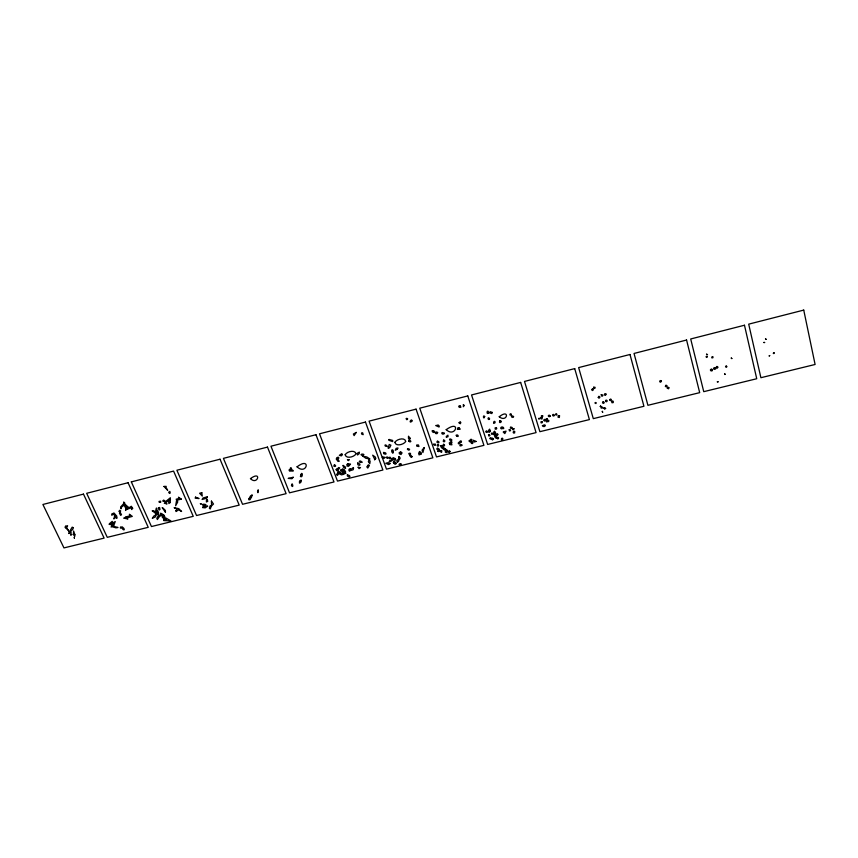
<?xml version="1.0" encoding="UTF-8"?>
<svg xmlns="http://www.w3.org/2000/svg" width="858" height="858" viewBox="0 0 858 858"><rect width="100%" height="100%" fill="white"/><g stroke="black" fill="none" stroke-linecap="round" stroke-linejoin="round"><path stroke-width="1.29" d="M176.641 500.075L175.643 505.737L177.692 502.08L177.381 500.053M113.181 523.712C111.004 523.67 105.695 526.512 112.205 521.374L112.795 522.404L111.637 523.359M368.436 461.636L369.047 459.191L370.13 461.357L369.809 463.695L368.447 461.647M401.469 452.477L400.236 451.673L400.332 453.035L401.737 453.292L401.598 452.37L401.651 453.035M494.09 434.684L494.766 436.1L495.838 435.21L495.752 433.998L494.605 434.255C492.653 435.414 495.613 431.735 495.731 434.245M502.155 428.174C502.638 425.096 498.777 428.818 501.973 428.925L502.155 428.174L503.238 428.55C504.375 429.3 503.335 426.147 502.252 427.456M458 428.496L457.979 427.756C459.513 426.984 459.888 429.965 458.333 429.182M155.416 511.861L155.577 514.596L156.842 513.567L156.896 508.204C155.48 506.552 156.553 514.725 153.775 510.735L152.188 510.864L155.159 512.912M547.383 420.817L547.565 420.163L548.83 420.441L548.637 421.6L547.565 421.439M492.224 412.441L491.838 413.556L489.521 412.848L490.24 411.668L492.213 412.441M401.565 453.292L401.083 454.515L399.549 453.914L399.109 452.767L400.214 452.702M113.803 525.386L115.251 521.546L113.395 522.694L111.132 527.048L113.674 525.493M393.683 461.851L394.326 461.046L396.203 463.695L395.484 463.781M349.367 465.015L348.68 466.312L346.868 466.044L347.865 464.939M449.903 444.047L449.699 444.583L451.898 444.83L451.372 442.91M492.074 438.513L492.782 438.781L491.709 439.146L492.728 438.32L493.447 439.221L492.589 439.811L491.838 439.189M340.798 473.498C341.645 472.619 338.331 470.592 337.548 472.179L339.929 473.627M492.31 439.704L490.969 438.653L492.631 438.341M543.264 425.804L542.331 425.707L544.036 425.321M152.402 518.221L153.818 516.033L156.488 514.661L155.212 517.02L152.402 518.232M337.73 470.023L337.022 470.806L337.076 470.066M382.239 457.464L382.85 456.885L385.199 457.432L384.052 458.365L382.486 458.129M491.033 438.985L489.661 438.577L490.551 437.634L491.495 438.299M393.554 462.601L394.616 464.017L395.806 463.663L393.919 461.69L393.2 462.183L394.283 463.481M444.229 448.284L447.115 450.053L447.157 450.954L445.248 450.997L445.259 450.096L444.197 449.538M170.174 502.552L168.897 503.571L168.661 501.801L170.42 499.42L170.195 502.541M127.735 508.569L131.338 506.274L132.775 508.472L131.821 507.807L131.81 509.566L130.995 507.839L126.437 509.513L127.735 508.569L126.78 508.687M394.036 459.438L392.042 460.456L391.688 459.556L392.535 458.365L393.49 458.826M162.591 515.98L159.652 515.679L161.304 514.725M163.449 515.401L163.91 515.09L163.052 515.004M544.422 426.501L545.377 425.675L544.851 424.882L543.747 425.482L544.422 426.501L543.35 426.512L543.211 425.332M336.872 458.108L336.229 459.009L338.02 461.432L339.242 461.314L336.819 458.033L338.041 457.089L338.91 457.968L337.698 458.998M336.808 469.047L338.073 468.715L335.81 469.616L337.097 470.259M433.719 444.208L435.392 444.122L435.51 445.259L434.33 445.291L433.73 444.251M459.073 427.895L460.263 429.172L458.966 429.311M438.449 444.637L438.77 445.667C437.569 447.501 436.132 444.122 438.438 444.616M131.317 481.885L173.573 471.085L193.254 516.334L151.458 526.544L131.317 481.885M112.902 526.179L118.007 527.488L115.927 527.852L112.28 526.715M604.482 408.665L603.86 407.84L604.879 408.226M419.819 453.153L418.565 452.895L419.069 454.901C420.624 453.796 422.082 455.384 421.096 452.445L419.369 451.469L420.088 453.882M111.175 524.377L112.773 524.474M112.055 525.975L111.39 525.761L111.497 524.399M342.439 470.677L343.704 471.117M343.221 472.308L341.956 470.945M344.97 471.793L345.785 473.552L344.895 472.994M114.875 514.897L113.921 518.961C114.811 515.755 118.415 520.045 116.581 517.138M337.108 470.248L338.288 470.012L338.62 469.058M156.521 512.612L158.73 514.253L156.381 513.91M711.883 369.508L711.293 369.026L710.349 369.991L710.95 370.474M157.089 510.585L158.623 512.247L157.958 513.148L156.767 511.743M128.99 507.689L125.193 504.493L126.34 506.381M112.237 525.482L112.098 525.847M604.751 407.743L603.893 408.14M457.067 436.304C459.277 437.419 458.065 433.783 456.027 435.274L457.067 436.304M391.055 458.483L390.218 457.228L388.717 457.432L389.532 458.633L391.044 458.515M441.656 450.793C442.417 454.997 438.556 449.517 441.656 450.793M555.587 414.596C558.279 416.698 556.081 411.432 555.587 414.596M211.433 501.115L211.561 505.855L213.503 504.011L211.433 501.115M210.253 505.952L209.363 508.204L210.264 508.976L211.411 505.888L210.253 505.952M74.356 537.333L74.346 538.052L74.356 537.333M114.983 514.21L114.811 515.197L116.474 517.621L116.806 516.098L114.983 514.21M347.404 474.774C346.139 476.748 351.437 477.96 349.506 475.589L347.404 474.774M357.057 453.432L357.507 454.997L359.191 453.71L359.384 452.123L357.057 453.432M559.534 415.755L559.33 417.514L558.054 417.235L558.226 415.647L559.534 415.755M449.56 439.704L451.683 440.776L451.705 439.564L449.978 438.856L449.56 439.704M731.273 358.065L731.831 358.569L731.273 358.065M257.55 491.269C258.033 496.256 259.127 486.154 257.55 491.269M406.327 418.447C405.92 421.493 409.556 417.943 406.327 418.447M409.159 453.367L409.148 454.461L410.403 454.461L410.521 453.356L409.159 453.367M65.476 526.286L65.305 527.649L67.278 527.005L67.567 525.664L65.476 526.286M416.838 445.173L416.784 446.203L418.951 446.525L418.447 444.948L416.838 445.173M446.407 436.465L446.299 437.301L448.026 436.69L447.919 435.145L446.407 436.465M204.236 505.834L202.949 507.786L203.282 505.362C199.292 503.496 209.92 504.182 204.236 505.834M73.112 527.616L73.048 528.882L70.774 531.477L70.538 529.858L72.201 527.144L73.112 527.616M299.528 481.274L299.442 483.118C301.716 483.118 301.995 478.024 300.193 480.78L299.539 481.263M713.963 368.082L713.963 369.433L715.626 368.983L715.701 367.524L713.963 368.082M400.536 464.897L399.538 464.704C397.844 464.736 400.89 462.676 401.297 464.081L400.536 464.897M514.618 431.413L514.661 432.915C512.784 433.966 512.634 430.866 514.618 431.413M598.262 397.447C599.109 399.592 601.179 396.085 598.766 396.353L598.262 397.447M338.46 467.546L339.736 467.889L337.634 470.098L338.46 467.546M121.246 507.357L121.053 508.762L120.581 507.067L124.088 503.153L123.638 502.027L124.903 503.217L123.756 505.33L121.246 507.357M125.729 508.075L125.59 510.467L127.102 507.443L126.094 506.027L124.035 505.169L125.729 508.075M409.148 440.508L409.084 441.462L410.07 441.945C412.408 441.409 408.783 439.5 408.601 440.991L409.148 440.508M511.293 415.004C508.054 415.905 511.357 411.55 511.293 415.004M437.955 451.329C439.521 452.595 440.798 449.056 438.384 449.978L439.124 449.002L437.483 448.005C435.06 449.935 439.671 449.26 437.955 451.329M499.871 420.592L499.828 421.171C498.477 422.629 500.954 423.402 501.383 421.289L499.871 420.592M773.358 353.196L773.798 353.614L774.345 352.649L773.358 353.196M248.97 498.809L248.895 499.828L250.064 499.688L251.802 496.471L251.147 497.35L250.407 496.117L248.97 498.809M497.147 438.009C497.543 440.508 500.053 437.044 497.361 437.29L497.147 438.009M484.695 416.57C483.376 420.774 482.732 413.749 484.695 416.57M601.265 394.659C601.093 398.294 604.997 394.541 601.265 394.659M74.861 534.663L74.7 536.432L73.434 534.513L73.616 531.005L74.861 534.663M383.687 453.035L383.633 453.625C386.969 455.523 386.84 452.284 383.494 452.423L383.687 453.035M300.815 475.107L300.407 476.522C303.078 478.507 302.777 470.441 300.793 474.549L300.815 475.107M350.461 469.09L349.796 471.235C347.973 470.892 349.238 467.717 350.461 469.09M250.472 478.603C257.507 485.939 262.312 469.969 250.472 478.603M353.496 468.264L353.206 469.744L351.179 470.388L351.726 468.715L353.41 467.556L353.496 468.264M374.656 459.159L374.56 459.877L375.858 458.526L375.214 456.939L372.683 455.169L374.656 459.159M160.446 513.395L164.039 517.438C166.913 517.385 161.433 512.591 160.446 513.395M593.736 387.215C593.457 390.54 597.189 386.615 593.736 387.215M605.555 400.965C606.091 403.196 608.665 400.225 606.091 400.085L605.555 400.965M114.017 513.181L113.771 514.51L111.626 515.143L111.948 513.77L114.017 513.181M499.227 416.784C507.378 423.294 510.21 407.979 499.238 416.752M175.965 510.585L176.029 511.55L178.646 509.856L181.596 511.486L178.732 508.622L174.142 507.721L177.156 509.255L175.965 510.585M297.05 466.816C306.864 475.89 311.433 455.973 297.05 466.816M667.342 388.234L668.554 388.803L669.143 387.677L667.921 387.183L667.342 388.234M459.073 422.779L460.242 423.777L460.853 422.662L460.242 421.664L459.073 422.779M345.163 454.74C346.192 459.159 354.257 457.046 356.016 453.828C355.008 449.399 346.911 451.501 345.163 454.74M411.797 421.031L411.722 421.546C408.397 423.831 411.089 418.178 412.162 420.517L411.797 421.031M361.508 433.269L361.84 434.266L363.234 434.663L362.602 432.732L361.508 433.269M606.016 394.101L605.48 395.388L604.279 394.916L604.761 393.758L606.016 394.101M501.576 438.502L501.415 439.789L502.391 440.09L502.938 438.953L502.456 438.191L501.576 438.502M509.234 429.708C508.944 432.861 512.494 429.236 509.234 429.708M470.559 440.722C471.299 442.224 468.65 442.063 469.122 440.54L470.559 440.722M394.852 442.353C395.828 446.825 403.979 444.583 405.77 441.42C404.815 436.926 396.643 439.178 394.852 442.353M496.621 428.26L496.503 429.043L495.313 429.214L495.087 427.928L496.332 427.584L496.621 428.26M343.125 465.433L343.372 467.16L345.549 468.511L345.324 466.934L343.125 465.433M393.168 451.994L392.878 453.26L391.774 451.876C391.023 448.176 394.036 449.989 393.168 451.994M493.715 422.393L493.565 423.316C496.75 423.273 494.262 419.508 493.715 422.393M424.249 447.544L422.919 452.552L422.082 450.139L424.249 447.544M512.376 428.56L510.328 428.121L510.628 426.984L512.162 427.488L512.376 428.56M363.695 454.418L362.955 456.134L360.971 454.654L362.022 454L363.695 454.418M407.582 448.648L407.453 449.41L408.976 450.214L409.62 449.26L407.582 448.648M446.203 429.644C455.587 438.588 461.475 418.854 446.203 429.644M410.07 438.224L409.566 439.961L408.483 438.438L408.505 436.207L410.07 438.224M119.133 511.261L120.131 512.033L120.699 510.918L119.67 510.306L119.133 511.261M444.251 433.226L444.144 433.783C441.72 435.607 440.261 430.823 444.251 433.226M349.067 459.759L348.369 460.649L347.415 459.609L349.067 459.759M460.038 442.492C460.145 445.173 456.381 443.5 459.33 442.042C460.671 442.438 459.416 440.036 461.4 441.151L461.368 442.267L460.038 442.492M542.739 415.98C542.331 419.24 539.682 414.264 542.739 415.98M497.812 434.684L497.254 435.253C494.658 436.733 497.897 431.585 497.812 434.684M706.692 354.161L706.552 354.815L707.539 354.751L706.692 354.161M195.517 497.136L195.195 498.23L199.077 498.552L195.517 497.136M356.242 432.421L354.107 435.639L353.378 434.019L356.242 432.421M435.928 432.679L435.725 433.58L437.054 433.676L437.741 432.529L436.625 431.917L435.928 432.679M293.2 477.262L291.945 478.721L288.191 478.399L293.2 477.262M765.529 338.921L766.087 339.318L765.529 338.921M357.807 462.934C356.478 466.495 363.32 465.594 357.85 462.945M388.331 447.586L388.138 448.219L389.629 447.747L390.916 445.173L389.221 444.476L388.331 447.586M441.441 447.586L442.599 448.369L443.329 447.286L442.267 446.589L441.441 447.586M291.548 468.972C289.007 471.728 290.669 464.768 291.548 468.972M163.899 519.605L163.631 520.57L170.924 520.903L166.077 518.135L162.301 517.395L166.549 519.755L163.91 519.594M595.334 402.52L595.12 403.314L595.988 403.507L596.213 402.713L595.334 402.52M488.406 413.352L487.323 413.449C486.132 410.574 489.199 410.167 488.406 413.352M390.669 461.497L389.017 461.926L389.929 460.306L391.441 460.424L390.669 461.497M252.188 495.184L251.276 495.452L252.188 495.184M397.265 449.26L395.259 450.246L396.128 448.316L398.058 448.026L397.265 449.26M398.756 457.121L398.584 458.805L399.506 459.159C400.643 458.698 399.903 457.014 398.949 456.563L398.756 457.121M490.004 431.488C489.682 433.365 487.301 431.606 488.867 430.716L490.004 431.488M158.344 515.787L156.767 518.243L157.357 519.551L159.62 516.312L158.591 514.65L158.344 515.787M601.383 406.928L601.061 407.958L602.187 408.236L602.509 407.207L601.383 406.928M449.806 444.101L449.227 443.028L451.222 441.302L452.005 442.32L449.806 444.101M291.935 484.384L291.452 485.735C294.208 488.728 291.967 481.939 291.935 484.384M337.87 472.801L336.561 474.624L337.376 475.482L338.974 473.369L337.87 472.801M437.323 441.259L436.979 442.267C438.674 444.283 440.336 441.344 437.365 441.184M289.221 469.969L289.511 471.074L293.339 470.978L292.557 469.98L289.221 469.969M397.265 462.237C400.15 461.347 398.895 457.142 396.889 460.896L397.265 462.237M463.513 405.78L463.32 406.735L464.253 405.437L463.288 404.568L463.513 405.78M541.087 417.524L540.658 418.65L541.891 419.047L542.31 417.932L541.087 417.524M493.039 433.526C491.13 436.336 490.626 431.392 493.039 433.526M389.114 439.468L388.781 440.272L392.696 441.591L392.653 440.433L389.114 439.468M165.476 501.619L164.318 503.271L167.031 503.946L165.766 503.078L170.431 497.887L165.476 501.619M163.985 486.432L167.696 490.336L165.83 487.172L166.205 486.357L163.985 486.432M504.322 431.595L503.206 432.035L504.826 433.612L506.081 431.134L504.322 431.595M661.432 381.145L660.639 382.218C658.461 381.971 660.488 379.386 661.432 381.145M443.543 444.315L442.889 445.399C444.187 447.35 445.581 444.476 443.543 444.315M471.45 440.551L470.86 440.862L470.173 439.94L471.063 439.199L472.05 439.897L471.45 440.551M443.79 440.025L443.2 441.184L444.058 441.891L444.959 441.001L443.79 440.025M334.416 464.811L333.762 466.098C335.489 467.353 336.668 465.422 334.416 464.811M120.485 527.241L120.431 528.12L121.911 528.024C123.809 531.595 126.029 529.515 122.211 526.844L120.517 527.262M603.067 401.812L602.477 402.906L603.667 403.432L604.257 402.338L603.067 401.812M707.11 356.756L706.724 357.475L705.984 356.746L707.11 356.756M724.645 373.595L724.967 374.474L724.645 373.595M359.395 461.357L360.092 462.516L362.269 462.205L360.553 460.993L359.395 461.357M450.075 451.512L449.302 452.584L448.155 452.059L449.206 450.557L450.075 451.512M764.617 342.492L763.792 342.492L764.617 342.492M207.368 496.803L203.078 497.94L202.102 499.463L206.37 498.369L207.4 496.9M169.509 493.425L168.661 492.224L169.863 491.387L170.216 492.953L169.509 493.425M769.69 355.555L769.208 355.941L769.69 355.555M602.316 411.379L602.627 412.28L602.316 411.379M438.106 425.182L435.714 425.536L439.049 427.037L439.317 426.072L438.106 425.182M444.776 448.755L444.015 449.678C442.02 449.249 443.994 447.147 444.776 448.755M367.964 465.422L366.816 466.859L367.792 468.05L369.39 465.486L368.339 464.843L367.964 465.422M71.718 534.609L70.603 534.834L71.718 534.609M181.349 499.12L176.716 500.225L176.169 499.217L178.979 498.455L178.485 497.19L181.349 499.12M458.065 428.389L457.4 429.44L458.944 429.021L458.065 428.389M343.801 473.316L342.9 472.501L344.165 471.718L342.374 468.929L344.165 469.498L345.624 471.836L344.326 471.75L345.506 472.372L343.801 473.316M508.311 415.958L508.311 415.958M666.023 385.285L665.315 386.368L666.473 386.969L667.181 385.886L666.023 385.285M609.791 399.903C610.36 401.93 612.676 399.302 610.467 399.034L609.791 399.903M347.747 463.76L346.761 464.693L349.785 465.036L350.536 464.092L347.747 463.76M460.521 444.573C457.775 447.2 463.942 445.27 461.754 444.734L460.521 444.573M207.593 506.209L205.062 507.925L203.185 507.432L205.502 506.091L207.593 506.209M489.553 418.876C489.028 420.731 486.926 418.211 488.76 417.685L489.553 418.876M68.833 533.483L71.471 533.129C58.022 521.299 70.989 529.901 68.833 533.483M445.935 451.158L445.302 452.08L446.128 452.67L447.254 451.93L446.932 451.061L445.935 451.158M490.229 430.652L489.757 431.252L488.76 430.105L489.639 429.107L490.229 430.652M389.982 463.62L388.556 464.586L385.821 463.256L387.655 462.709L389.982 463.62M513.899 428.625C514.146 431.703 510.585 428.024 513.899 428.625M358.151 467.245L359.052 468.661L360.521 467.621L358.151 467.245M716.956 366.463L716.108 367.492L717.191 368.211L718.039 367.181L716.956 366.463M608.644 411.861L608.644 411.861M164.21 501.329L162.709 501.029L163.578 500.107L164.811 500.697L164.21 501.329M206.488 500.075L206.403 501.984L207.733 501.351L207.239 499.292L206.488 500.075M488.492 434.77L488.963 436.111L489.918 435.521L489.371 434.513L488.492 434.77M494.476 431.327L493.65 432.239L494.734 433.322L495.581 432.432L494.476 431.327M726.179 366.034L725.525 366.774L726.308 367.331L726.962 366.581L726.179 366.034M387.355 458.354L386.282 457.217L387.441 456.982L388.063 458L387.355 458.354M158.859 507.839L158.966 510.145L160.017 509.405L159.577 507.443L158.859 507.839M412.055 456.692L411.218 457.432L409.588 455.501L410.757 455.158L412.055 456.692M476.083 441.452L474.152 442.009L473.284 440.24L476.083 441.452M471.793 441.752L470.999 442.288L471.45 443.404C473.326 444.39 473.198 441.516 471.793 441.752M440.808 445.828L441.248 447.039C443.103 447.104 441.806 444.594 440.808 445.828M554.096 415.626C553.238 416.924 551.362 414.328 553.539 414.393L554.525 415.229L554.096 415.626M487.483 431.778L486.304 432.464L485.703 431.477L486.711 430.791L487.483 431.778M120.27 512.441L119.412 513.073L120.624 515.347L121.493 514.725L120.27 512.441M342.138 454.74L341.366 455.855L339.307 455.351L341.859 453.614L342.138 454.74M592.588 388.835L591.559 389.618L592.406 390.551L593.436 389.768L592.588 388.835M513.588 416.795L512.129 417.449L511.357 416.312L512.719 415.851L513.588 416.795M550.214 416.055C549.088 418.028 547.018 415.111 549.377 415.143L550.214 416.055M342.567 470.581L342.074 470.945C339.092 471.417 340.787 467.953 342.567 470.581M544.658 419.423L543.629 420.13L544.412 421.074L545.452 420.366L544.658 419.423M605.619 408.419L604.729 409.03L604.332 408.462L605.619 408.419M539.146 418.275L539.017 419.004L539.146 418.275M546.996 420.345L545.945 421.042L546.718 421.997L547.769 421.299L546.996 420.345M718.071 381.81L717.363 381.831L718.071 381.81M343.801 474.335L341.398 474.86L339.328 473.637L341.688 473.326L343.801 474.335M126.115 516.881L123.702 518.168L127.896 518.961L126.244 518.125L132.336 516.387L129.365 514.253L129.933 515.787L126.115 516.881M387.033 446.214C383.783 447.275 384.813 442.631 387.033 446.214M201.802 492.685L199.603 493.232L202.273 496.096L201.812 492.696M547.114 418.747L545.903 419.112L546.224 420.259L547.479 419.98L547.114 418.747M541.956 421.61L540.84 421.932L541.205 422.951L542.32 422.629L541.956 421.61M83.473 494.111L42.9 504.472L63.964 547.908L104.118 538.105L83.473 494.111M128.067 482.722L86.658 493.296L107.271 537.333L148.241 527.327L128.067 482.722M220.045 459.212L176.898 470.238L196.536 515.529L239.2 505.115L220.045 459.212M267.492 447.093L223.434 458.354L242.557 504.289L286.111 493.661L267.492 447.093M315.959 434.716L270.956 446.214L289.521 492.824L333.998 481.96L315.959 434.716M365.476 422.061L319.498 433.805L337.484 481.113L382.904 470.023L365.476 422.061M416.066 409.137L369.079 421.139L386.475 469.144L432.861 457.818L416.066 409.137M467.782 395.924L419.755 408.194L436.507 456.928L483.912 445.356L467.782 395.924M520.645 382.421L471.546 394.959L487.634 444.444L536.078 432.614L520.645 382.421M574.71 368.608L524.506 381.435L539.886 431.681L589.403 419.594L574.71 368.608M629.997 354.483L578.646 367.599L593.296 418.64L643.929 406.274L629.997 354.483M686.572 340.025L634.041 353.453L647.908 405.308L699.688 392.653L686.572 340.025M744.476 325.236L690.701 338.974L703.753 391.666L756.735 378.732L744.476 325.236M803.742 310.092L748.702 324.152L760.896 377.713L815.1 364.478L803.742 310.092M612.837 401.147L611.572 401.458L612.001 402.767L613.32 402.563L612.859 401.147M712.14 369.444L710.789 369.755L711.067 370.967L712.408 370.656L712.14 369.444M600.654 406.027L600.278 406.563L600.654 406.027M460.145 405.92C457.26 405.351 459.223 408.462 460.939 407.142L460.156 405.941M160.564 502.305L159.256 502.348L159.02 501.415L160.671 501.201L160.564 502.305M712.805 356.874L711.786 356.982L711.84 357.904L712.859 357.797L712.805 356.874M496.342 436.668L495.109 436.776C494.53 438.631 498.058 438.341 496.342 436.668M369.294 458.923L365.755 458.226L362.827 456.113L366.838 456.971L369.948 458.944L369.294 458.923M433.14 430.952L432.142 430.727C431.553 432.915 437.076 433.258 434.277 431.102L433.14 430.952M201.19 503.957L200.397 503.743L201.19 503.957M395.366 458.633L393.157 457.646L393.608 459.234L395.817 460.22L395.366 458.644M163.406 508.462L162.194 507.625L165.465 512.333L165.369 510.424L163.406 508.462"/></g></svg>
